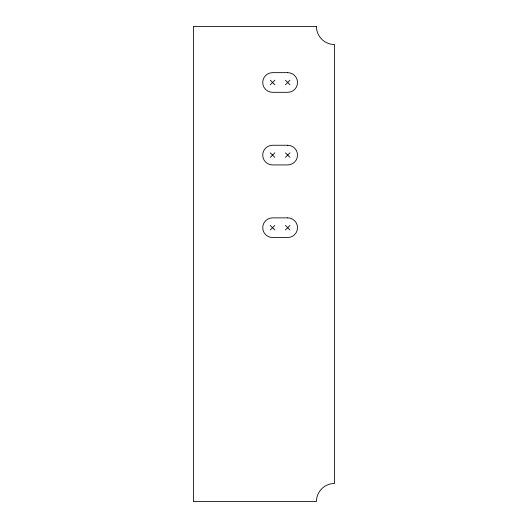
<?xml version="1.0" encoding="UTF-8"?>
<svg xmlns="http://www.w3.org/2000/svg" width="528" height="528" viewBox="0 0 528 528"><rect width="100%" height="100%" fill="white"/><g stroke="black" fill="none" stroke-linecap="round" stroke-linejoin="round"><path stroke-width="0.79" d="M270.29 84.757L274.831 80.216M285.417 84.757L289.958 80.216M270.29 157.364L274.831 152.823M285.417 157.364L289.958 152.823M270.29 229.964L274.831 225.43M285.417 229.964L289.958 225.43M285.417 80.216L289.958 84.757M270.29 80.216L274.831 84.757M285.417 152.823L289.958 157.364M270.29 152.823L274.831 157.364M285.417 225.43L289.958 229.964M270.29 225.43L274.831 229.964M316.424 26.4L193.42 26.4L193.42 501.6L316.424 501.6A18.15 18.15 0 0 1 334.58 483.45L334.58 44.55A18.15 18.15 0 0 1 316.424 26.4M287.687 72.653L272.56 72.653A9.834 9.834 0 0 0 262.726 82.487A9.834 9.834 0 0 0 272.56 92.321L287.687 92.321A9.834 9.834 0 0 0 297.521 82.487A9.834 9.834 0 0 0 287.687 72.653M287.687 145.259L272.56 145.259A9.834 9.834 0 0 0 262.726 155.093A9.834 9.834 0 0 0 272.56 164.927L287.687 164.927A9.834 9.834 0 0 0 297.521 155.093A9.834 9.834 0 0 0 287.687 145.259M287.687 217.866L272.56 217.866A9.834 9.834 0 0 0 262.726 227.7A9.834 9.834 0 0 0 272.56 237.527L287.687 237.527A9.834 9.834 0 0 0 297.521 227.7A9.834 9.834 0 0 0 287.687 217.866"/></g></svg>
